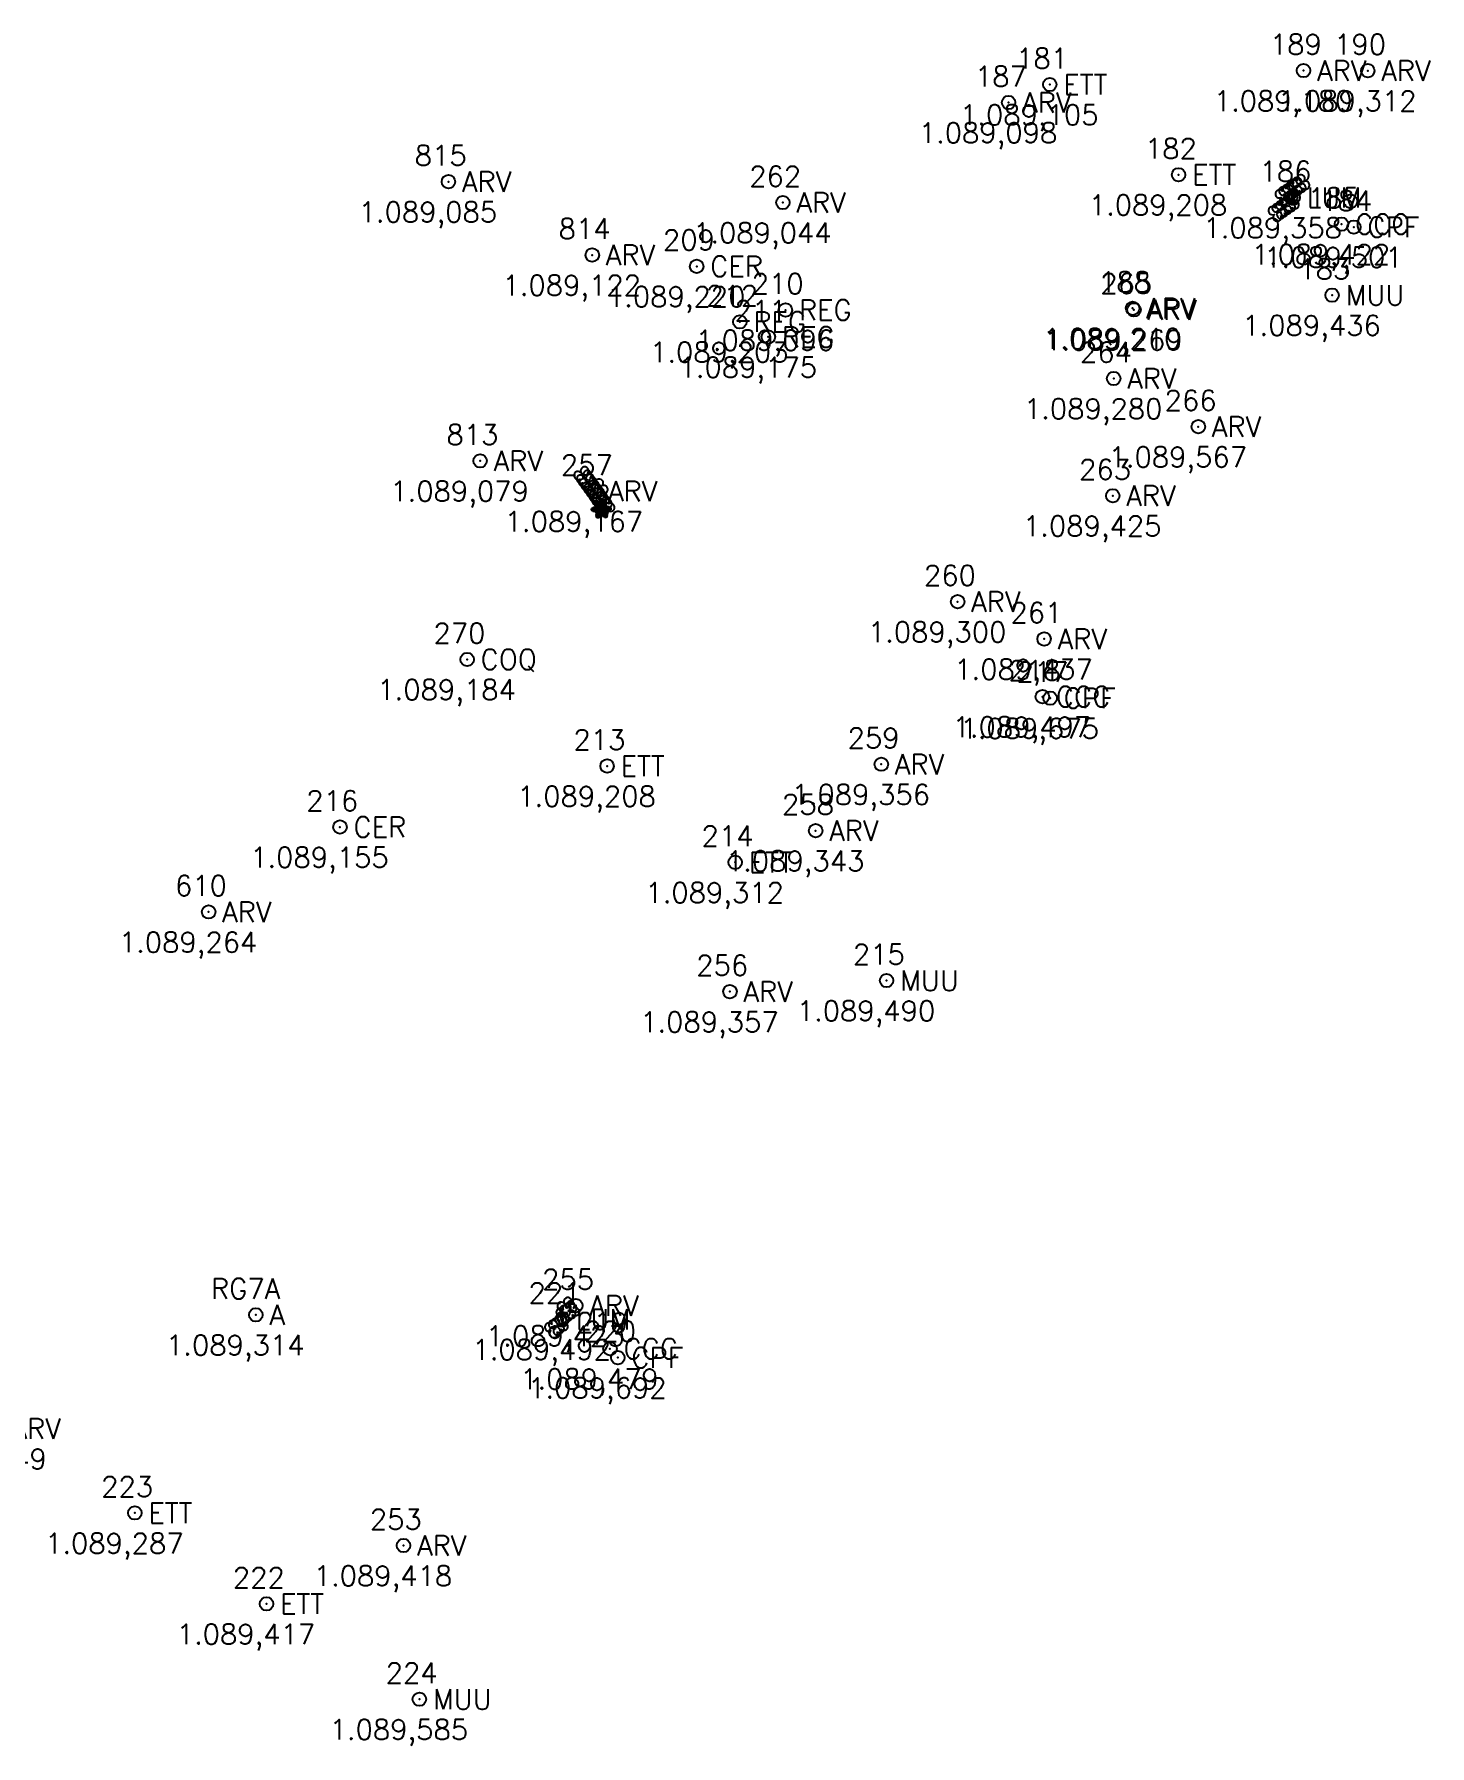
# Model space of a CAD drawing. Extents: x 190546 to 194941, y 8251022 to 8268833.
# Drawn here: x 194767.32 to 194798.4, y 8268534.67 to 8268572.8 of the extents above; entities that cross this region are included whole.
import ezdxf

# ---------------------------------------------------------------- set-up
doc = ezdxf.new("R2010")
doc.units = 0
doc.header["$LTSCALE"] = 10
doc.header["$MEASUREMENT"] = 0
doc.linetypes.add('CONTINUO', pattern=[0])
doc.layers.get('0').update_dxf_attribs({"linetype": 'CONTINUOUS'})
for name, color, linetype in [('_IRRADIACAO', 7, 'CONTINUO'), ('TOP-REDE_ELÉTRICA_LUMINÁR0', 10, 'CONTINUOUS'), ('TOP-ÁRVORE', 80, 'CONTINUOUS'), ('TOP-ÁRVORE_COQUEIRO', 80, 'CONTINUOUS')]:
    doc.layers.add(name, color=color, linetype=linetype)
doc.styles.add('ROMANS', font='romans', dxfattribs={"height": 0.2})
doc.styles.get("Standard").update_dxf_attribs({"font": 'txt.shx'})

# ---------------------------------------------------------------- blocks, each defined once
blk = doc.blocks.new('SIMB_CIRCULO')
at = {"color": 0, "linetype": 'CONTINUOUS'}
blk.add_circle((0, 0), 0.5, dxfattribs=at)
at = {"color": 0}
blk.add_point((0, 0), dxfattribs=at)
for tag in ['desc:', 'cota:', 'pto:']:
    blk.add_attdef(tag, (0, 0), '', height=1)
blk = doc.blocks.new('A$C325C66AC')
at = {"layer": 'TOP-REDE_ELÉTRICA_LUMINÁR0'}
blk.add_circle((0, 0), 1.18, dxfattribs=at)
for radius, start, end in [(1.89, 57.5996, 129.0616), (1.53, 57.5996, 129.0616), (1.89, 237.5996, 309.0616), (1.53, 237.5996, 309.0616)]:
    blk.add_arc((0, 0), radius, start, end, dxfattribs=at)
blk = doc.blocks.new('A$C49782D5F')
at = {"layer": 'TOP-ÁRVORE', "linetype": 'CONTINUOUS', "flags": 128}
blk.add_lwpolyline([(0.7, -1.01, 1.99215), (0.99, 0.7, 2.000068), (-0.72, 0.99, 2.000004), (-1.01, -0.72, 2.005032), (0.7, -1.01)], format="xyb", dxfattribs=at)
at = {"layer": 'TOP-ÁRVORE', "linetype": 'CONTINUOUS'}
blk.add_circle((0, 0), 0.275, dxfattribs=at)
blk = doc.blocks.new('A$C2AAA6732')
at = {"layer": 'TOP-ÁRVORE_COQUEIRO', "linetype": 'CONTINUOUS'}
for p, q in [((-1.94, -0.14), (-2.61, 0.22)), ((-1.62, -0.1), (-2.37, 0.41)), ((-2.17, -0.18), (-0.11, 0.06)), ((0, 0), (-2.17, -0.18)), ((-1.22, -0.06), (-2.11, 0.56)), ((-1.06, 1.5), (-1.8, 1.77)), ((-1.23, 1.8), (-1.78, 2.07)), ((-0.85, 1.18), (-1.78, 1.46)), ((-0.79, -0.01), (-1.76, 0.71)), ((-0.65, 0.86), (-1.68, 1.11)), ((-0.44, 0.55), (-1.56, 0.79)), ((-1.21, 1.79), (-1.48, 2.42)), ((-0.36, 0.03), (-1.42, 0.82)), ((-0.23, 0.22), (-1.42, 0.47)), ((-1.23, 1.79), (-0.03, 0.15)), ((-1.23, 1.79), (-0.11, 0.04)), ((0, 0), (-1.23, 1.79)), ((-1.08, 1.61), (-1.1, 2.38)), ((0, 0), (-0.97, -1.95)), ((-0.89, 1.36), (-0.82, 2.26)), ((-0.66, 1.03), (-0.56, 2.11)), ((-0.4, 0.69), (-0.25, 1.88)), ((0.07, 0.31), (-0.28, 1.47)), ((-0.15, 0.33), (0.02, 1.64)), ((0.26, 0.65), (-0.08, 1.75)), ((0.96, 1.95), (0, 0.15)), ((0, 0), (0.96, 1.95)), ((0, 0), (2.17, 0.12)), ((0, 0), (1.18, -1.83)), ((2.17, 0.12), (0.1, 0.07)), ((0.96, 1.95), (0.11, 0.07)), ((2.17, 0.12), (0.11, -0.06)), ((0.43, 0.99), (0.14, 2.01)), ((0.21, 0.29), (1.43, 0.79)), ((0.3, 0.08), (1.14, 0.96)), ((0.62, 1.32), (0.39, 2.26)), ((0.4, 0.69), (1.51, 1.14)), ((0.57, 1.08), (1.56, 1.53)), ((0.79, 1.67), (0.66, 2.44)), ((0.7, 0.09), (1.49, 0.92)), ((0.74, 1.44), (1.57, 1.82)), ((0.87, 1.73), (1.53, 2.13)), ((0.96, 1.96), (0.94, 2.57)), ((0.96, 1.94), (1.38, 2.48)), ((1.07, 0.11), (1.82, 0.85)), ((1.22, 0.03), (2.09, -0.62)), ((1.45, 0.11), (2.17, 0.76)), ((1.62, 0.05), (2.35, -0.48)), ((1.84, 0.12), (2.45, 0.61)), ((1.94, 0.08), (2.6, -0.3)), ((2.16, 0.1), (2.84, 0)), ((2.18, 0.12), (2.7, 0.43)), ((-2.15, -0.17), (-2.84, -0.09)), ((-2.17, -0.18), (-2.68, -0.52)), ((-1.83, -0.18), (-2.43, -0.69)), ((-2.17, -0.18), (-0.1, -0.08)), ((-1.45, -0.15), (-2.15, -0.83)), ((-1.07, -0.14), (-1.8, -0.91)), ((-0.75, -1.44), (-1.58, -1.81)), ((-0.58, -1.07), (-1.57, -1.52)), ((-0.88, -1.73), (-1.54, -2.12)), ((-0.4, -0.68), (-1.52, -1.13)), ((-0.69, -0.11), (-1.46, -0.97)), ((-0.21, -0.29), (-1.44, -0.78)), ((-0.97, -1.93), (-1.4, -2.47)), ((-0.3, -0.09), (-1.11, -1)), ((-0.97, -1.95), (-0.11, -0.07)), ((-0.97, -1.95), (0, -0.15)), ((-0.97, -1.95), (-0.95, -2.56)), ((-0.8, -1.66), (-0.68, -2.43)), ((-0.62, -1.32), (-0.41, -2.26)), ((-0.44, -0.98), (-0.16, -2.01)), ((-0.26, -0.65), (0.07, -1.75)), ((-0.08, -0.31), (0.28, -1.47)), ((0.14, -0.33), (-0.06, -1.64)), ((1.18, -1.83), (0.02, -0.15)), ((1.18, -1.83), (0.11, -0.05)), ((0.38, -0.7), (0.2, -1.89)), ((0.22, -0.22), (1.4, -0.51)), ((0.35, -0.04), (1.39, -0.87)), ((0.42, -0.56), (1.54, -0.83)), ((0.63, -1.04), (0.5, -2.13)), ((0.62, -0.88), (1.64, -1.16)), ((0.85, -1.38), (0.75, -2.28)), ((0.79, -0.02), (1.74, -0.76)), ((0.81, -1.21), (1.74, -1.51)), ((1.02, -1.53), (1.75, -1.83)), ((1.03, -1.64), (1.03, -2.41)), ((1.16, -1.82), (1.41, -2.46)), ((1.18, -1.83), (1.71, -2.13))]:
    blk.add_line(p, q, dxfattribs=at)
blk.add_circle((0, 0), 0.00303, dxfattribs=at)

msp = doc.modelspace()

# ---------------------------------------------------------------- block references
at = {"layer": '_IRRADIACAO', "color": 4}
ref = msp.add_blockref('SIMB_CIRCULO', (194795.59, 8268571.985), dxfattribs=dict(at, xscale=0.3, yscale=0.3, zscale=0.3))
ref.add_attrib('PONTO', '189', (194794.84, 8268572.345), dxfattribs={"layer": '0', "color": 1, "height": 0.45, "style": 'ROMANS'})
ref.add_attrib('DESC', 'ARV', (194795.89, 8268571.76), dxfattribs={"layer": '0', "color": 3, "height": 0.45, "style": 'ROMANS'})
ref.add_attrib('COTA', '1.089,180', (194793.59, 8268571.085), dxfattribs={"layer": '0', "color": 5, "height": 0.45, "style": 'ROMANS'})
ref = msp.add_blockref('SIMB_CIRCULO', (194797.021, 8268571.983), dxfattribs=dict(at, xscale=0.3, yscale=0.3, zscale=0.3))
ref.add_attrib('PONTO', '190', (194796.271, 8268572.343), dxfattribs={"layer": '0', "color": 1, "height": 0.45, "style": 'ROMANS'})
ref.add_attrib('DESC', 'ARV', (194797.321, 8268571.758), dxfattribs={"layer": '0', "color": 3, "height": 0.45, "style": 'ROMANS'})
ref.add_attrib('COTA', '1.089,312', (194795.021, 8268571.083), dxfattribs={"layer": '0', "color": 5, "height": 0.45, "style": 'ROMANS'})
ref = msp.add_blockref('SIMB_CIRCULO', (194789.939, 8268571.674), dxfattribs=dict(at, xscale=0.3, yscale=0.3, zscale=0.3))
ref.add_attrib('PONTO', '181', (194789.189, 8268572.034), dxfattribs={"layer": '0', "color": 1, "height": 0.45, "style": 'ROMANS'})
ref.add_attrib('DESC', 'ETT', (194790.239, 8268571.449), dxfattribs={"layer": '0', "color": 3, "height": 0.45, "style": 'ROMANS'})
ref.add_attrib('COTA', '1.089,105', (194787.939, 8268570.774), dxfattribs={"layer": '0', "color": 5, "height": 0.45, "style": 'ROMANS'})
ref = msp.add_blockref('SIMB_CIRCULO', (194789.021, 8268571.274), dxfattribs=dict(at, xscale=0.3, yscale=0.3, zscale=0.3))
ref.add_attrib('PONTO', '187', (194788.271, 8268571.634), dxfattribs={"layer": '0', "color": 1, "height": 0.45, "style": 'ROMANS'})
ref.add_attrib('DESC', 'ARV', (194789.321, 8268571.049), dxfattribs={"layer": '0', "color": 3, "height": 0.45, "style": 'ROMANS'})
ref.add_attrib('COTA', '1.089,098', (194787.021, 8268570.374), dxfattribs={"layer": '0', "color": 5, "height": 0.45, "style": 'ROMANS'})
ref = msp.add_blockref('SIMB_CIRCULO', (194792.807, 8268569.665), dxfattribs=dict(at, xscale=0.3, yscale=0.3, zscale=0.3))
ref.add_attrib('PONTO', '182', (194792.057, 8268570.025), dxfattribs={"layer": '0', "color": 1, "height": 0.45, "style": 'ROMANS'})
ref.add_attrib('DESC', 'ETT', (194793.107, 8268569.44), dxfattribs={"layer": '0', "color": 3, "height": 0.45, "style": 'ROMANS'})
ref.add_attrib('COTA', '1.089,208', (194790.807, 8268568.765), dxfattribs={"layer": '0', "color": 5, "height": 0.45, "style": 'ROMANS'})
ref = msp.add_blockref('SIMB_CIRCULO', (194776.546, 8268569.51), dxfattribs=dict(at, xscale=0.3, yscale=0.3, zscale=0.3))
ref.add_attrib('PONTO', '815', (194775.796, 8268569.87), dxfattribs={"layer": '0', "color": 1, "height": 0.45, "style": 'ROMANS'})
ref.add_attrib('DESC', 'ARV', (194776.846, 8268569.285), dxfattribs={"layer": '0', "color": 3, "height": 0.45, "style": 'ROMANS'})
ref.add_attrib('COTA', '1.089,085', (194774.546, 8268568.61), dxfattribs={"layer": '0', "color": 5, "height": 0.45, "style": 'ROMANS'})
ref = msp.add_blockref('SIMB_CIRCULO', (194783.995, 8268569.046), dxfattribs=dict(at, xscale=0.3, yscale=0.3, zscale=0.3))
ref.add_attrib('PONTO', '262', (194783.245, 8268569.406), dxfattribs={"layer": '0', "color": 1, "height": 0.45, "style": 'ROMANS'})
ref.add_attrib('DESC', 'ARV', (194784.295, 8268568.821), dxfattribs={"layer": '0', "color": 3, "height": 0.45, "style": 'ROMANS'})
ref.add_attrib('COTA', '1.089,044', (194781.995, 8268568.146), dxfattribs={"layer": '0', "color": 5, "height": 0.45, "style": 'ROMANS'})
ref = msp.add_blockref('SIMB_CIRCULO', (194795.36, 8268569.157), dxfattribs=dict(at, xscale=0.3, yscale=0.3, zscale=0.3))
ref.add_attrib('PONTO', '186', (194794.61, 8268569.517), dxfattribs={"layer": '0', "color": 1, "height": 0.45, "style": 'ROMANS'})
ref.add_attrib('DESC', 'LUM', (194795.66, 8268568.932), dxfattribs={"layer": '0', "color": 3, "height": 0.45, "style": 'ROMANS'})
ref.add_attrib('COTA', '1.089,358', (194793.36, 8268568.257), dxfattribs={"layer": '0', "color": 5, "height": 0.45, "style": 'ROMANS'})
ref = msp.add_blockref('SIMB_CIRCULO', (194796.435, 8268568.564), dxfattribs=dict(at, xscale=0.3, yscale=0.3, zscale=0.3))
ref.add_attrib('PONTO', '185', (194795.685, 8268568.924), dxfattribs={"layer": '0', "color": 1, "height": 0.45, "style": 'ROMANS'})
ref.add_attrib('DESC', 'CCC', (194796.735, 8268568.339), dxfattribs={"layer": '0', "color": 3, "height": 0.45, "style": 'ROMANS'})
ref.add_attrib('COTA', '1.089,422', (194794.435, 8268567.664), dxfattribs={"layer": '0', "color": 5, "height": 0.45, "style": 'ROMANS'})
ref = msp.add_blockref('SIMB_CIRCULO', (194796.712, 8268568.499), dxfattribs=dict(at, xscale=0.3, yscale=0.3, zscale=0.3))
ref.add_attrib('PONTO', '184', (194795.962, 8268568.859), dxfattribs={"layer": '0', "color": 1, "height": 0.45, "style": 'ROMANS'})
ref.add_attrib('DESC', 'CPF', (194797.012, 8268568.274), dxfattribs={"layer": '0', "color": 3, "height": 0.45, "style": 'ROMANS'})
ref.add_attrib('COTA', '1.089,501', (194794.712, 8268567.599), dxfattribs={"layer": '0', "color": 5, "height": 0.45, "style": 'ROMANS'})
ref = msp.add_blockref('SIMB_CIRCULO', (194779.75, 8268567.877), dxfattribs=dict(at, xscale=0.3, yscale=0.3, zscale=0.3))
ref.add_attrib('PONTO', '814', (194779, 8268568.237), dxfattribs={"layer": '0', "color": 1, "height": 0.45, "style": 'ROMANS'})
ref.add_attrib('DESC', 'ARV', (194780.05, 8268567.652), dxfattribs={"layer": '0', "color": 3, "height": 0.45, "style": 'ROMANS'})
ref.add_attrib('COTA', '1.089,122', (194777.75, 8268566.977), dxfattribs={"layer": '0', "color": 5, "height": 0.45, "style": 'ROMANS'})
ref = msp.add_blockref('SIMB_CIRCULO', (194782.075, 8268567.625), dxfattribs=dict(at, xscale=0.3, yscale=0.3, zscale=0.3))
ref.add_attrib('PONTO', '209', (194781.325, 8268567.985), dxfattribs={"layer": '0', "color": 1, "height": 0.45, "style": 'ROMANS'})
ref.add_attrib('DESC', 'CER', (194782.375, 8268567.4), dxfattribs={"layer": '0', "color": 3, "height": 0.45, "style": 'ROMANS'})
ref.add_attrib('COTA', '1.089,220', (194780.075, 8268566.725), dxfattribs={"layer": '0', "color": 5, "height": 0.45, "style": 'ROMANS'})
ref = msp.add_blockref('SIMB_CIRCULO', (194796.226, 8268566.983), dxfattribs=dict(at, xscale=0.3, yscale=0.3, zscale=0.3))
ref.add_attrib('PONTO', '183', (194795.476, 8268567.343), dxfattribs={"layer": '0', "color": 1, "height": 0.45, "style": 'ROMANS'})
ref.add_attrib('DESC', 'MUU', (194796.526, 8268566.758), dxfattribs={"layer": '0', "color": 3, "height": 0.45, "style": 'ROMANS'})
ref.add_attrib('COTA', '1.089,436', (194794.226, 8268566.083), dxfattribs={"layer": '0', "color": 5, "height": 0.45, "style": 'ROMANS'})
ref = msp.add_blockref('SIMB_CIRCULO', (194784.051, 8268566.652), dxfattribs=dict(at, xscale=0.3, yscale=0.3, zscale=0.3))
ref.add_attrib('PONTO', '210', (194783.301, 8268567.012), dxfattribs={"layer": '0', "color": 1, "height": 0.45, "style": 'ROMANS'})
ref.add_attrib('DESC', 'REG', (194784.351, 8268566.427), dxfattribs={"layer": '0', "color": 3, "height": 0.45, "style": 'ROMANS'})
ref.add_attrib('COTA', '1.089,096', (194782.051, 8268565.752), dxfattribs={"layer": '0', "color": 5, "height": 0.45, "style": 'ROMANS'})
ref = msp.add_blockref('SIMB_CIRCULO', (194791.784, 8268566.69), dxfattribs=dict(at, xscale=0.3, yscale=0.3, zscale=0.3))
ref.add_attrib('PONTO', '188', (194791.034, 8268567.05), dxfattribs={"layer": '0', "color": 1, "height": 0.45, "style": 'ROMANS'})
ref.add_attrib('DESC', 'ARV', (194792.084, 8268566.465), dxfattribs={"layer": '0', "color": 3, "height": 0.45, "style": 'ROMANS'})
ref.add_attrib('COTA', '1.089,210', (194789.784, 8268565.79), dxfattribs={"layer": '0', "color": 5, "height": 0.45, "style": 'ROMANS'})
ref = msp.add_blockref('SIMB_CIRCULO', (194791.814, 8268566.657), dxfattribs=dict(at, xscale=0.3, yscale=0.3, zscale=0.3))
ref.add_attrib('PONTO', '265', (194791.064, 8268567.017), dxfattribs={"layer": '0', "color": 1, "height": 0.45, "style": 'ROMANS'})
ref.add_attrib('DESC', 'ARV', (194792.114, 8268566.432), dxfattribs={"layer": '0', "color": 3, "height": 0.45, "style": 'ROMANS'})
ref.add_attrib('COTA', '1.089,269', (194789.814, 8268565.757), dxfattribs={"layer": '0', "color": 5, "height": 0.45, "style": 'ROMANS'})
ref = msp.add_blockref('SIMB_CIRCULO', (194783.036, 8268566.388), dxfattribs=dict(at, xscale=0.3, yscale=0.3, zscale=0.3))
ref.add_attrib('PONTO', '212', (194782.286, 8268566.748), dxfattribs={"layer": '0', "color": 1, "height": 0.45, "style": 'ROMANS'})
ref.add_attrib('DESC', 'REG', (194783.336, 8268566.163), dxfattribs={"layer": '0', "color": 3, "height": 0.45, "style": 'ROMANS'})
ref.add_attrib('COTA', '1.089,203', (194781.036, 8268565.488), dxfattribs={"layer": '0', "color": 5, "height": 0.45, "style": 'ROMANS'})
ref = msp.add_blockref('SIMB_CIRCULO', (194783.67, 8268566.052), dxfattribs=dict(at, xscale=0.3, yscale=0.3, zscale=0.3))
ref.add_attrib('PONTO', '211', (194782.92, 8268566.412), dxfattribs={"layer": '0', "color": 1, "height": 0.45, "style": 'ROMANS'})
ref.add_attrib('DESC', 'REG', (194783.97, 8268565.827), dxfattribs={"layer": '0', "color": 3, "height": 0.45, "style": 'ROMANS'})
ref.add_attrib('COTA', '1.089,175', (194781.67, 8268565.152), dxfattribs={"layer": '0', "color": 5, "height": 0.45, "style": 'ROMANS'})
ref = msp.add_blockref('SIMB_CIRCULO', (194791.362, 8268565.127), dxfattribs=dict(at, xscale=0.3, yscale=0.3, zscale=0.3))
ref.add_attrib('PONTO', '264', (194790.612, 8268565.487), dxfattribs={"layer": '0', "color": 1, "height": 0.45, "style": 'ROMANS'})
ref.add_attrib('DESC', 'ARV', (194791.662, 8268564.902), dxfattribs={"layer": '0', "color": 3, "height": 0.45, "style": 'ROMANS'})
ref.add_attrib('COTA', '1.089,280', (194789.362, 8268564.227), dxfattribs={"layer": '0', "color": 5, "height": 0.45, "style": 'ROMANS'})
ref = msp.add_blockref('SIMB_CIRCULO', (194793.247, 8268564.053), dxfattribs=dict(at, xscale=0.3, yscale=0.3, zscale=0.3))
ref.add_attrib('PONTO', '266', (194792.497, 8268564.413), dxfattribs={"layer": '0', "color": 1, "height": 0.45, "style": 'ROMANS'})
ref.add_attrib('DESC', 'ARV', (194793.547, 8268563.828), dxfattribs={"layer": '0', "color": 3, "height": 0.45, "style": 'ROMANS'})
ref.add_attrib('COTA', '1.089,567', (194791.247, 8268563.153), dxfattribs={"layer": '0', "color": 5, "height": 0.45, "style": 'ROMANS'})
ref = msp.add_blockref('SIMB_CIRCULO', (194777.252, 8268563.292), dxfattribs=dict(at, xscale=0.3, yscale=0.3, zscale=0.3))
ref.add_attrib('PONTO', '813', (194776.502, 8268563.652), dxfattribs={"layer": '0', "color": 1, "height": 0.45, "style": 'ROMANS'})
ref.add_attrib('DESC', 'ARV', (194777.552, 8268563.067), dxfattribs={"layer": '0', "color": 3, "height": 0.45, "style": 'ROMANS'})
ref.add_attrib('COTA', '1.089,079', (194775.252, 8268562.392), dxfattribs={"layer": '0', "color": 5, "height": 0.45, "style": 'ROMANS'})
ref = msp.add_blockref('SIMB_CIRCULO', (194779.799, 8268562.617), dxfattribs=dict(at, xscale=0.3, yscale=0.3, zscale=0.3))
ref.add_attrib('PONTO', '257', (194779.049, 8268562.977), dxfattribs={"layer": '0', "color": 1, "height": 0.45, "style": 'ROMANS'})
ref.add_attrib('DESC', 'ARV', (194780.099, 8268562.392), dxfattribs={"layer": '0', "color": 3, "height": 0.45, "style": 'ROMANS'})
ref.add_attrib('COTA', '1.089,167', (194777.799, 8268561.717), dxfattribs={"layer": '0', "color": 5, "height": 0.45, "style": 'ROMANS'})
ref = msp.add_blockref('SIMB_CIRCULO', (194791.341, 8268562.515), dxfattribs=dict(at, xscale=0.3, yscale=0.3, zscale=0.3))
ref.add_attrib('PONTO', '263', (194790.591, 8268562.875), dxfattribs={"layer": '0', "color": 1, "height": 0.45, "style": 'ROMANS'})
ref.add_attrib('DESC', 'ARV', (194791.641, 8268562.29), dxfattribs={"layer": '0', "color": 3, "height": 0.45, "style": 'ROMANS'})
ref.add_attrib('COTA', '1.089,425', (194789.341, 8268561.615), dxfattribs={"layer": '0', "color": 5, "height": 0.45, "style": 'ROMANS'})
ref = msp.add_blockref('SIMB_CIRCULO', (194787.887, 8268560.155), dxfattribs=dict(at, xscale=0.3, yscale=0.3, zscale=0.3))
ref.add_attrib('PONTO', '260', (194787.137, 8268560.515), dxfattribs={"layer": '0', "color": 1, "height": 0.45, "style": 'ROMANS'})
ref.add_attrib('DESC', 'ARV', (194788.187, 8268559.93), dxfattribs={"layer": '0', "color": 3, "height": 0.45, "style": 'ROMANS'})
ref.add_attrib('COTA', '1.089,300', (194785.887, 8268559.255), dxfattribs={"layer": '0', "color": 5, "height": 0.45, "style": 'ROMANS'})
ref = msp.add_blockref('SIMB_CIRCULO', (194789.812, 8268559.325), dxfattribs=dict(at, xscale=0.3, yscale=0.3, zscale=0.3))
ref.add_attrib('PONTO', '261', (194789.062, 8268559.685), dxfattribs={"layer": '0', "color": 1, "height": 0.45, "style": 'ROMANS'})
ref.add_attrib('DESC', 'ARV', (194790.112, 8268559.1), dxfattribs={"layer": '0', "color": 3, "height": 0.45, "style": 'ROMANS'})
ref.add_attrib('COTA', '1.089,437', (194787.812, 8268558.425), dxfattribs={"layer": '0', "color": 5, "height": 0.45, "style": 'ROMANS'})
ref = msp.add_blockref('SIMB_CIRCULO', (194776.963, 8268558.869), dxfattribs=dict(at, xscale=0.3, yscale=0.3, zscale=0.3))
ref.add_attrib('PONTO', '270', (194776.213, 8268559.229), dxfattribs={"layer": '0', "color": 1, "height": 0.45, "style": 'ROMANS'})
ref.add_attrib('DESC', 'COQ', (194777.263, 8268558.644), dxfattribs={"layer": '0', "color": 3, "height": 0.45, "style": 'ROMANS'})
ref.add_attrib('COTA', '1.089,184', (194774.963, 8268557.969), dxfattribs={"layer": '0', "color": 5, "height": 0.45, "style": 'ROMANS'})
ref = msp.add_blockref('SIMB_CIRCULO', (194789.774, 8268558.039), dxfattribs=dict(at, xscale=0.3, yscale=0.3, zscale=0.3))
ref.add_attrib('PONTO', '218', (194789.024, 8268558.399), dxfattribs={"layer": '0', "color": 1, "height": 0.45, "style": 'ROMANS'})
ref.add_attrib('DESC', 'CCC', (194790.074, 8268557.814), dxfattribs={"layer": '0', "color": 3, "height": 0.45, "style": 'ROMANS'})
ref.add_attrib('COTA', '1.089,497', (194787.774, 8268557.139), dxfattribs={"layer": '0', "color": 5, "height": 0.45, "style": 'ROMANS'})
ref = msp.add_blockref('SIMB_CIRCULO', (194789.948, 8268558.007), dxfattribs=dict(at, xscale=0.3, yscale=0.3, zscale=0.3))
ref.add_attrib('PONTO', '217', (194789.198, 8268558.367), dxfattribs={"layer": '0', "color": 1, "height": 0.45, "style": 'ROMANS'})
ref.add_attrib('DESC', 'CPF', (194790.248, 8268557.782), dxfattribs={"layer": '0', "color": 3, "height": 0.45, "style": 'ROMANS'})
ref.add_attrib('COTA', '1.089,675', (194787.948, 8268557.107), dxfattribs={"layer": '0', "color": 5, "height": 0.45, "style": 'ROMANS'})
ref = msp.add_blockref('SIMB_CIRCULO', (194780.08, 8268556.495), dxfattribs=dict(at, xscale=0.3, yscale=0.3, zscale=0.3))
ref.add_attrib('PONTO', '213', (194779.33, 8268556.855), dxfattribs={"layer": '0', "color": 1, "height": 0.45, "style": 'ROMANS'})
ref.add_attrib('DESC', 'ETT', (194780.38, 8268556.27), dxfattribs={"layer": '0', "color": 3, "height": 0.45, "style": 'ROMANS'})
ref.add_attrib('COTA', '1.089,208', (194778.08, 8268555.595), dxfattribs={"layer": '0', "color": 5, "height": 0.45, "style": 'ROMANS'})
ref = msp.add_blockref('SIMB_CIRCULO', (194786.187, 8268556.535), dxfattribs=dict(at, xscale=0.3, yscale=0.3, zscale=0.3))
ref.add_attrib('PONTO', '259', (194785.437, 8268556.895), dxfattribs={"layer": '0', "color": 1, "height": 0.45, "style": 'ROMANS'})
ref.add_attrib('DESC', 'ARV', (194786.487, 8268556.31), dxfattribs={"layer": '0', "color": 3, "height": 0.45, "style": 'ROMANS'})
ref.add_attrib('COTA', '1.089,356', (194784.187, 8268555.635), dxfattribs={"layer": '0', "color": 5, "height": 0.45, "style": 'ROMANS'})
ref = msp.add_blockref('SIMB_CIRCULO', (194774.131, 8268555.136), dxfattribs=dict(at, xscale=0.3, yscale=0.3, zscale=0.3))
ref.add_attrib('PONTO', '216', (194773.381, 8268555.496), dxfattribs={"layer": '0', "color": 1, "height": 0.45, "style": 'ROMANS'})
ref.add_attrib('DESC', 'CER', (194774.431, 8268554.911), dxfattribs={"layer": '0', "color": 3, "height": 0.45, "style": 'ROMANS'})
ref.add_attrib('COTA', '1.089,155', (194772.131, 8268554.236), dxfattribs={"layer": '0', "color": 5, "height": 0.45, "style": 'ROMANS'})
ref = msp.add_blockref('SIMB_CIRCULO', (194784.725, 8268555.054), dxfattribs=dict(at, xscale=0.3, yscale=0.3, zscale=0.3))
ref.add_attrib('PONTO', '258', (194783.975, 8268555.414), dxfattribs={"layer": '0', "color": 1, "height": 0.45, "style": 'ROMANS'})
ref.add_attrib('DESC', 'ARV', (194785.025, 8268554.829), dxfattribs={"layer": '0', "color": 3, "height": 0.45, "style": 'ROMANS'})
ref.add_attrib('COTA', '1.089,343', (194782.725, 8268554.154), dxfattribs={"layer": '0', "color": 5, "height": 0.45, "style": 'ROMANS'})
ref = msp.add_blockref('SIMB_CIRCULO', (194782.933, 8268554.351), dxfattribs=dict(at, xscale=0.3, yscale=0.3, zscale=0.3))
ref.add_attrib('PONTO', '214', (194782.183, 8268554.711), dxfattribs={"layer": '0', "color": 1, "height": 0.45, "style": 'ROMANS'})
ref.add_attrib('DESC', 'ETT', (194783.233, 8268554.126), dxfattribs={"layer": '0', "color": 3, "height": 0.45, "style": 'ROMANS'})
ref.add_attrib('COTA', '1.089,312', (194780.933, 8268553.451), dxfattribs={"layer": '0', "color": 5, "height": 0.45, "style": 'ROMANS'})
ref = msp.add_blockref('SIMB_CIRCULO', (194771.206, 8268553.246), dxfattribs=dict(at, xscale=0.3, yscale=0.3, zscale=0.3))
ref.add_attrib('PONTO', '610', (194770.456, 8268553.606), dxfattribs={"layer": '0', "color": 1, "height": 0.45, "style": 'ROMANS'})
ref.add_attrib('DESC', 'ARV', (194771.506, 8268553.021), dxfattribs={"layer": '0', "color": 3, "height": 0.45, "style": 'ROMANS'})
ref.add_attrib('COTA', '1.089,264', (194769.206, 8268552.346), dxfattribs={"layer": '0', "color": 5, "height": 0.45, "style": 'ROMANS'})
ref = msp.add_blockref('SIMB_CIRCULO', (194786.304, 8268551.717), dxfattribs=dict(at, xscale=0.3, yscale=0.3, zscale=0.3))
ref.add_attrib('PONTO', '215', (194785.554, 8268552.077), dxfattribs={"layer": '0', "color": 1, "height": 0.45, "style": 'ROMANS'})
ref.add_attrib('DESC', 'MUU', (194786.604, 8268551.492), dxfattribs={"layer": '0', "color": 3, "height": 0.45, "style": 'ROMANS'})
ref.add_attrib('COTA', '1.089,490', (194784.304, 8268550.817), dxfattribs={"layer": '0', "color": 5, "height": 0.45, "style": 'ROMANS'})
ref = msp.add_blockref('SIMB_CIRCULO', (194782.816, 8268551.47), dxfattribs=dict(at, xscale=0.3, yscale=0.3, zscale=0.3))
ref.add_attrib('PONTO', '256', (194782.066, 8268551.83), dxfattribs={"layer": '0', "color": 1, "height": 0.45, "style": 'ROMANS'})
ref.add_attrib('DESC', 'ARV', (194783.116, 8268551.245), dxfattribs={"layer": '0', "color": 3, "height": 0.45, "style": 'ROMANS'})
ref.add_attrib('COTA', '1.089,357', (194780.816, 8268550.57), dxfattribs={"layer": '0', "color": 5, "height": 0.45, "style": 'ROMANS'})
ref = msp.add_blockref('SIMB_CIRCULO', (194779.383, 8268544.476), dxfattribs=dict(at, xscale=0.3, yscale=0.3, zscale=0.3))
ref.add_attrib('PONTO', '255', (194778.633, 8268544.836), dxfattribs={"layer": '0', "color": 1, "height": 0.45, "style": 'ROMANS'})
ref.add_attrib('DESC', 'ARV', (194779.683, 8268544.251), dxfattribs={"layer": '0', "color": 3, "height": 0.45, "style": 'ROMANS'})
ref.add_attrib('COTA', '1.089,423', (194777.383, 8268543.576), dxfattribs={"layer": '0', "color": 5, "height": 0.45, "style": 'ROMANS'})
ref = msp.add_blockref('SIMB_CIRCULO', (194772.257, 8268544.271), dxfattribs=dict(at, xscale=0.3, yscale=0.3, zscale=0.3))
ref.add_attrib('PONTO', 'RG7A', (194771.257, 8268544.631), dxfattribs={"layer": '0', "color": 1, "height": 0.45, "style": 'ROMANS'})
ref.add_attrib('DESC', 'A', (194772.557, 8268544.046), dxfattribs={"layer": '0', "color": 3, "height": 0.45, "style": 'ROMANS'})
ref.add_attrib('COTA', '1.089,314', (194770.257, 8268543.371), dxfattribs={"layer": '0', "color": 5, "height": 0.45, "style": 'ROMANS'})
ref = msp.add_blockref('SIMB_CIRCULO', (194779.08, 8268544.171), dxfattribs=dict(at, xscale=0.3, yscale=0.3, zscale=0.3))
ref.add_attrib('PONTO', '221', (194778.33, 8268544.531), dxfattribs={"layer": '0', "color": 1, "height": 0.45, "style": 'ROMANS'})
ref.add_attrib('DESC', 'LUM', (194779.38, 8268543.946), dxfattribs={"layer": '0', "color": 3, "height": 0.45, "style": 'ROMANS'})
ref.add_attrib('COTA', '1.089,492', (194777.08, 8268543.271), dxfattribs={"layer": '0', "color": 5, "height": 0.45, "style": 'ROMANS'})
ref = msp.add_blockref('SIMB_CIRCULO', (194780.144, 8268543.515), dxfattribs=dict(at, xscale=0.3, yscale=0.3, zscale=0.3))
ref.add_attrib('PONTO', '219', (194779.394, 8268543.875), dxfattribs={"layer": '0', "color": 1, "height": 0.45, "style": 'ROMANS'})
ref.add_attrib('DESC', 'CCC', (194780.444, 8268543.29), dxfattribs={"layer": '0', "color": 3, "height": 0.45, "style": 'ROMANS'})
ref.add_attrib('COTA', '1.089,479', (194778.144, 8268542.615), dxfattribs={"layer": '0', "color": 5, "height": 0.45, "style": 'ROMANS'})
ref = msp.add_blockref('SIMB_CIRCULO', (194780.32, 8268543.318), dxfattribs=dict(at, xscale=0.3, yscale=0.3, zscale=0.3))
ref.add_attrib('PONTO', '220', (194779.57, 8268543.678), dxfattribs={"layer": '0', "color": 1, "height": 0.45, "style": 'ROMANS'})
ref.add_attrib('DESC', 'CPF', (194780.62, 8268543.093), dxfattribs={"layer": '0', "color": 3, "height": 0.45, "style": 'ROMANS'})
ref.add_attrib('COTA', '1.089,692', (194778.32, 8268542.418), dxfattribs={"layer": '0', "color": 5, "height": 0.45, "style": 'ROMANS'})
ref = msp.add_blockref('SIMB_CIRCULO', (194766.515, 8268541.735), dxfattribs=dict(at, xscale=0.3, yscale=0.3, zscale=0.3))
ref.add_attrib('PONTO', '254', (194765.765, 8268542.095), dxfattribs={"layer": '0', "color": 1, "height": 0.45, "style": 'ROMANS'})
ref.add_attrib('DESC', 'ARV', (194766.815, 8268541.51), dxfattribs={"layer": '0', "color": 3, "height": 0.45, "style": 'ROMANS'})
ref.add_attrib('COTA', '1.089,249', (194764.515, 8268540.835), dxfattribs={"layer": '0', "color": 5, "height": 0.45, "style": 'ROMANS'})
ref = msp.add_blockref('SIMB_CIRCULO', (194769.563, 8268539.859), dxfattribs=dict(at, xscale=0.3, yscale=0.3, zscale=0.3))
ref.add_attrib('PONTO', '223', (194768.813, 8268540.219), dxfattribs={"layer": '0', "color": 1, "height": 0.45, "style": 'ROMANS'})
ref.add_attrib('DESC', 'ETT', (194769.863, 8268539.634), dxfattribs={"layer": '0', "color": 3, "height": 0.45, "style": 'ROMANS'})
ref.add_attrib('COTA', '1.089,287', (194767.563, 8268538.959), dxfattribs={"layer": '0', "color": 5, "height": 0.45, "style": 'ROMANS'})
ref = msp.add_blockref('SIMB_CIRCULO', (194775.546, 8268539.133), dxfattribs=dict(at, xscale=0.3, yscale=0.3, zscale=0.3))
ref.add_attrib('PONTO', '253', (194774.796, 8268539.493), dxfattribs={"layer": '0', "color": 1, "height": 0.45, "style": 'ROMANS'})
ref.add_attrib('DESC', 'ARV', (194775.846, 8268538.908), dxfattribs={"layer": '0', "color": 3, "height": 0.45, "style": 'ROMANS'})
ref.add_attrib('COTA', '1.089,418', (194773.546, 8268538.233), dxfattribs={"layer": '0', "color": 5, "height": 0.45, "style": 'ROMANS'})
ref = msp.add_blockref('SIMB_CIRCULO', (194772.495, 8268537.834), dxfattribs=dict(at, xscale=0.3, yscale=0.3, zscale=0.3))
ref.add_attrib('PONTO', '222', (194771.745, 8268538.194), dxfattribs={"layer": '0', "color": 1, "height": 0.45, "style": 'ROMANS'})
ref.add_attrib('DESC', 'ETT', (194772.795, 8268537.609), dxfattribs={"layer": '0', "color": 3, "height": 0.45, "style": 'ROMANS'})
ref.add_attrib('COTA', '1.089,417', (194770.495, 8268536.934), dxfattribs={"layer": '0', "color": 5, "height": 0.45, "style": 'ROMANS'})
ref = msp.add_blockref('SIMB_CIRCULO', (194775.9, 8268535.71), dxfattribs=dict(at, xscale=0.3, yscale=0.3, zscale=0.3))
ref.add_attrib('PONTO', '224', (194775.15, 8268536.07), dxfattribs={"layer": '0', "color": 1, "height": 0.45, "style": 'ROMANS'})
ref.add_attrib('DESC', 'MUU', (194776.2, 8268535.485), dxfattribs={"layer": '0', "color": 3, "height": 0.45, "style": 'ROMANS'})
ref.add_attrib('COTA', '1.089,585', (194773.9, 8268534.81), dxfattribs={"layer": '0', "color": 5, "height": 0.45, "style": 'ROMANS'})
at = {"layer": 'TOP-REDE_ELÉTRICA_LUMINÁR0', "xscale": 0.08333333333333333, "yscale": 0.08333333333333333, "zscale": 0.08333333333333333}
for p in [(194795.36, 8268569.157), (194779.08, 8268544.171)]:
    msp.add_blockref('A$C325C66AC', p, dxfattribs=at)
at = {"layer": 'TOP-ÁRVORE', "xscale": 0.08333333333333333, "yscale": 0.08333333333333333, "zscale": 0.08333333333333333}
for p in [(194795.51, 8268569.454), (194795.177, 8268569.219), (194795.261, 8268569.279), (194795.344, 8268569.337), (194795.427, 8268569.395), (194795.024, 8268568.843), (194795.108, 8268568.904), (194795.192, 8268568.964), (194795.276, 8268569.024), (194779.56, 8268562.946), (194779.62, 8268562.864), (194779.679, 8268562.782), (194779.739, 8268562.699), (194779.799, 8268562.617), (194779.882, 8268562.675), (194779.857, 8268562.533), (194779.916, 8268562.448), (194779.975, 8268562.364), (194780.034, 8268562.279), (194779.164, 8268544.304), (194779.187, 8268544.444), (194779.247, 8268544.362), (194778.911, 8268543.978), (194778.995, 8268544.038)]:
    msp.add_blockref('A$C49782D5F', p, dxfattribs=at)
at = {"layer": 'TOP-ÁRVORE_COQUEIRO', "xscale": 0.08333333333333333, "yscale": 0.08333333333333333, "zscale": 0.08333333333333333}
msp.add_blockref('A$C2AAA6732', (194779.95, 8268562.219), dxfattribs=at)

doc.saveas('drawing.dxf')
